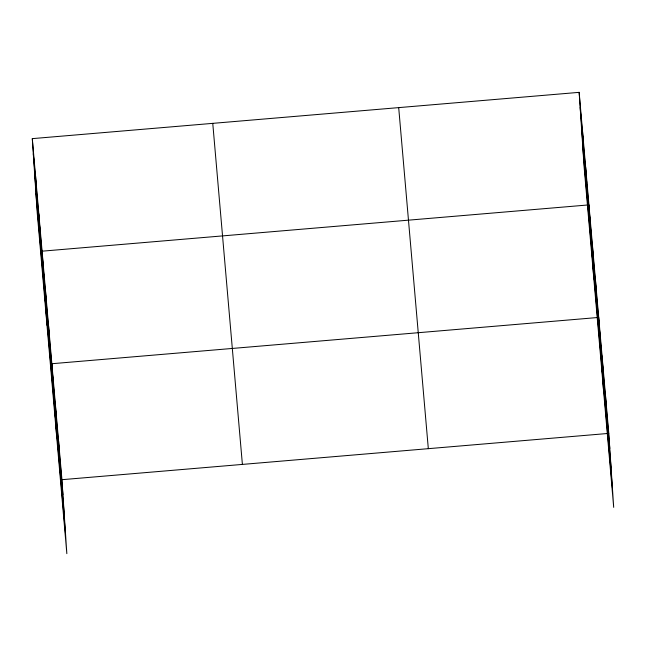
<?xml version="1.0" encoding="UTF-8"?>
<svg xmlns="http://www.w3.org/2000/svg" width="646" height="646" viewBox="0 0 646 646"><rect width="100%" height="100%" fill="white"/><g stroke="black" fill="none" stroke-linecap="round" stroke-linejoin="round"><path stroke-width="0.97" d="M32.3 138.632L61.935 479.687L66.845 553.654L37.21 212.607L32.3 138.632L579.155 92.346L608.79 433.393L613.7 507.368L584.065 166.313L579.155 92.346M61.935 479.687L608.79 433.393M580.156 107.438L609.792 448.486M581.448 126.866L611.084 467.922M582.781 146.884L612.408 487.94M398.695 107.616L428.322 448.671M212.76 123.354L242.395 464.409M33.301 153.724L62.937 494.779M34.593 173.152L64.22 514.208M35.926 193.17L65.553 534.226M605.431 394.746L606.433 409.839M602.072 356.091L603.073 371.184M603.622 391.411L598.713 317.436L51.858 363.722L56.767 437.697M595.451 279.92L596.452 295.012M592.196 242.403L593.198 257.496M593.844 278.862L588.934 204.887L42.079 251.181L46.988 325.148M585.672 167.371L586.673 182.471M582.417 129.862L583.419 144.954M58.576 441.032L59.577 456.124M55.217 402.377L56.218 417.469M48.595 326.206L49.597 341.306M45.341 288.697L46.342 303.79M38.817 213.665L39.818 228.757M35.562 176.148L36.564 191.24"/></g></svg>
